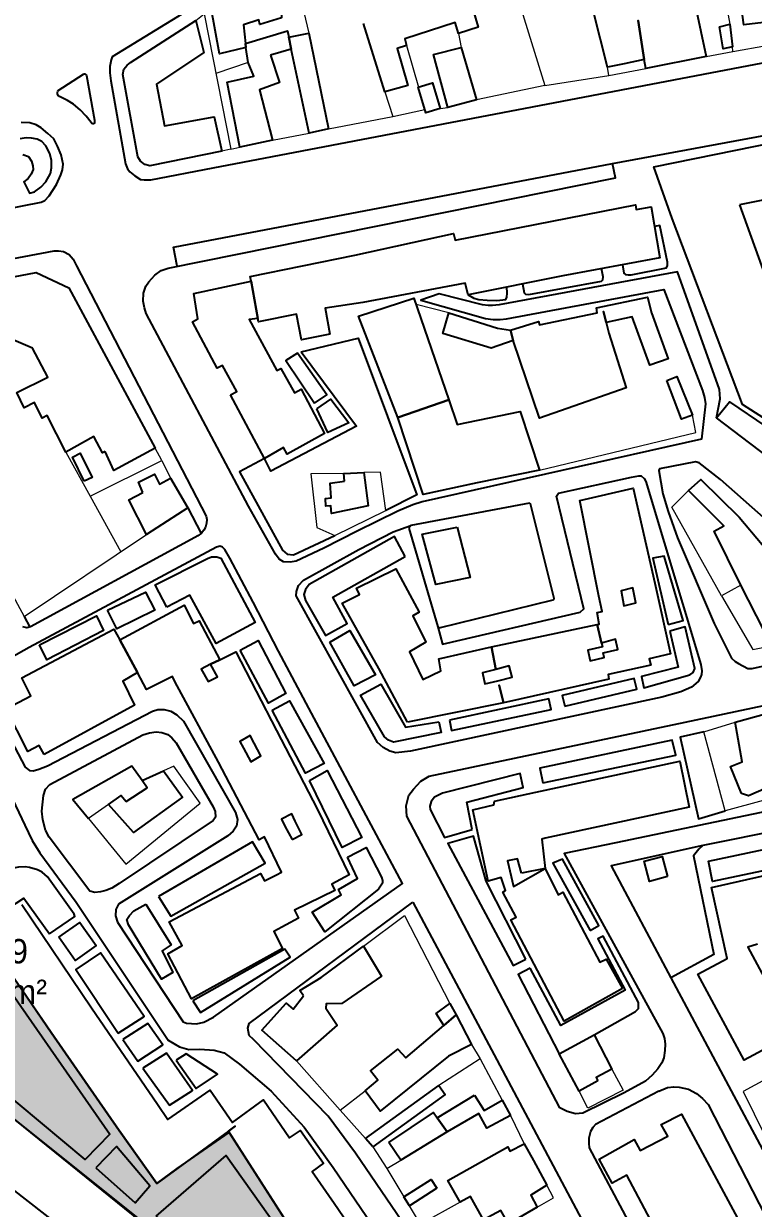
# Model space of a CAD drawing. Header units: metres. Extents: x -1319 to 2200, y -1209 to 1268.
# Drawn here: x -642.9 to -463.3, y -1022.6 to -731 of the extents above; entities that cross this region are included whole.
import ezdxf

# ---------------------------------------------------------------- set-up
doc = ezdxf.new("R2010")
doc.units = ezdxf.units.M
for name, color, linetype, lineweight, true_color in [('CLADIRI_CONTUR', 7, 'Continuous', 25, 0x4b5962), ('PARCELE_CONTUR', 7, 'Continuous', 13, 0xb58c63), ('PAVAJ', 7, 'Continuous', 25, 0xd1d6d2), ('STRAZI', 7, 'Continuous', 25, 0xc4cccb), ('VERDE_PLIN', 7, 'Continuous', 25, 0x286847)]:
    doc.layers.add(name, color=color, linetype=linetype, lineweight=lineweight, true_color=true_color)
doc.layers.add('VERDE_CONTUR_CALCUL', color=82, linetype='Continuous', true_color=0x286847)
doc.layers.add('VERDE_SUPRAFETE', color=7, linetype='Continuous', true_color=0x1e372a)

msp = doc.modelspace()

# ---------------------------------------------------------------- hatches: boundary and pattern name
at = {"layer": 'VERDE_PLIN'}
h = msp.add_hatch(color=256, dxfattribs=at)
h.dxf.hatch_style = 1
h.paths.add_polyline_path([(-729.43, -919.47), (-738.29, -906.7), (-754.93, -883.02), (-768.5, -863.09), (-772.2, -857.85), (-787.06, -868.26), (-783.98, -872.15), (-779.58, -868.9), (-773.22, -877.67), (-785.57, -888.39), (-558.56, -1070.05), (-549.98, -1064.99), (-550.45, -1064.3), (-550.92, -1064.61), (-559.8, -1052.11), (-576.76, -1028.31), (-592.36, -1003.94), (-605.18, -1012.85), (-610.18, -1016.5), (-619.44, -1003.46), (-636.17, -979.37), (-651.96, -956.35), (-669.48, -968.41), (-674.33, -961.39), (-678.71, -955.22), (-695.51, -931.2), (-711.5, -908.04), (-728.28, -920.05), (-728.94, -919.11), (-729.43, -919.47)])

# ---------------------------------------------------------------- linework, layer by layer
at = {"layer": 'CLADIRI_CONTUR'}
for points in [[(-449.42, -734.08), (-453.82, -734.98), (-457.26, -735.6), (-458.26, -728.31), (-461.02, -728.74), (-460.8, -730.64), (-465.66, -731.28), (-467.64, -716.85), (-468.57, -711.09), (-473.81, -711.91), (-476.8, -697.82), (-466.07, -695.87), (-462.52, -715.99), (-462.03, -720.16), (-455.77, -719.35), (-455.92, -718.16), (-451.75, -717.65), (-449.42, -734.08)], [(-596.86, -726.76), (-589.52, -723.8), (-581.3, -721.41), (-579.55, -726.22), (-579.48, -729.56), (-584.8, -731.14), (-585.05, -730.03), (-588.83, -731.21), (-588.36, -735.88), (-588.27, -736.84), (-594.74, -738.39), (-596.86, -726.76)], [(-617.45, -741.22), (-616.67, -740.54), (-600.53, -730.2), (-598.61, -738.08), (-610.27, -745.9), (-608.25, -756.14), (-596.02, -753.88), (-594.18, -762.32), (-611.92, -765.94), (-613.13, -765.68), (-614.21, -764.83), (-614.85, -763.75), (-618.56, -743.44), (-618.25, -742.19), (-617.45, -741.22)], [(-471.62, -731.71), (-469.13, -731.09), (-468.48, -736.66), (-470.78, -737.13), (-471.62, -731.71)], [(-582.19, -738.74), (-579.97, -745.44), (-584.89, -747.23), (-581.68, -759.66), (-589.75, -761.39), (-592.84, -745.38), (-586.27, -743.88), (-587.65, -740.53), (-588.27, -736.84), (-588.36, -735.88), (-577.98, -732.74), (-577.66, -734.26), (-577.1, -737.22), (-582.19, -738.74)], [(-572.74, -733.32), (-567.89, -756.87), (-572.67, -757.94), (-577.1, -737.22), (-577.66, -734.26), (-572.74, -733.32)], [(-538.55, -751.63), (-542.02, -738.59), (-535.24, -736.87), (-531.47, -749.71), (-538.55, -751.63)], [(-540.41, -751.89), (-543.91, -752.95), (-545.85, -746.58), (-542.34, -745.51), (-540.41, -751.89)], [(-567.56, -807.38), (-574.53, -808.83), (-575.78, -802.53), (-585.11, -804.37), (-585.28, -803.59), (-586.96, -794.36), (-587.18, -793.23), (-561.46, -787.99), (-537.1, -782.6), (-536.7, -784.29), (-512.82, -779.56), (-492.37, -775.58), (-492.14, -776.75), (-488.49, -776.09), (-486.34, -788.62), (-510.25, -793.03), (-533.56, -797.7), (-534.27, -794.83), (-559.44, -799.62), (-568.74, -801.02), (-567.56, -807.38)], [(-466.75, -775.55), (-450.92, -819.5), (-437.19, -834.33), (-423.93, -831.91), (-421.63, -831.49), (-422.48, -826.84), (-427.92, -807.18), (-438.11, -809.97), (-436.43, -815.57), (-442.68, -817.67), (-451.19, -789.54), (-455.62, -773.32), (-466.75, -775.55)], [(-622.9, -836.33), (-623.51, -836.63), (-625.63, -832.65), (-632.6, -836.43), (-637.15, -827.47), (-638.36, -828.07), (-640.25, -824.27), (-642.81, -825.58), (-644.63, -821.77), (-636.98, -817.97), (-640.75, -810.86), (-645.91, -808.63), (-650.96, -809.61), (-652.38, -802.1), (-656.52, -802.77), (-657.6, -795.63), (-639.88, -792.26), (-631.86, -796), (-610.6, -835.48), (-620.74, -840.98), (-622.9, -836.33)], [(-592.05, -822.35), (-590.43, -821.51), (-593.97, -815.11), (-595.32, -815.78), (-601.41, -804.36), (-600.03, -803.62), (-601.04, -797.42), (-586.96, -794.36), (-585.28, -803.59), (-587.47, -803.79), (-580.63, -816.39), (-579.63, -815.89), (-576.25, -821.88), (-574.63, -820.94), (-568.9, -831.89), (-578.08, -836.99), (-579.01, -835.29), (-583.66, -838.05), (-592.05, -822.35)], [(-538.27, -823.62), (-550.87, -827.97), (-560.5, -802.97), (-546.89, -798.52), (-538.27, -823.62)], [(-499.56, -804.54), (-500.22, -801.87), (-500.22, -801.87), (-499.56, -804.54), (-498.9, -807.2), (-494.66, -820.62), (-509.18, -825.73), (-516, -828.12), (-522.43, -808.97), (-523.14, -806.44), (-516.23, -804.3), (-516, -805.09), (-501.77, -802.19), (-501.95, -800.93), (-489.37, -798.34), (-488.41, -802.13), (-484.28, -813.46), (-488.83, -815.05), (-493.16, -803.12), (-499.56, -804.54)], [(-526.27, -805.97), (-523.14, -806.44), (-522.43, -808.97), (-527.86, -810.85), (-539.72, -807.28), (-538.27, -802.19), (-526.27, -805.97)], [(-484.58, -818.8), (-482.14, -817.86), (-478.33, -827.33), (-481, -828.34), (-484.58, -818.8)], [(-531.33, -844.04), (-544.63, -846.87), (-550.87, -827.97), (-538.27, -823.62), (-536.21, -829.67), (-520.72, -826.42), (-515.97, -840.87), (-531.33, -844.04)], [(-628.02, -843.64), (-630.95, -837.67), (-629.03, -836.73), (-626.1, -842.69), (-628.02, -843.64)], [(-613.58, -846.43), (-614.71, -843.87), (-610.7, -841.9), (-609.54, -844.36), (-606.83, -842.86), (-602.55, -850.21), (-612.69, -856.78), (-617.07, -848.24), (-613.58, -846.43)], [(-563.97, -843.59), (-564.15, -841.68), (-559.2, -841.45), (-558.14, -849.66), (-567.14, -851.55), (-567.29, -849.67), (-568.55, -849.78), (-568.66, -847.87), (-567.24, -847.73), (-567.49, -844.09), (-563.97, -843.59)], [(-548.47, -902.96), (-555.55, -889.77), (-564.54, -873.67), (-560.28, -871.48), (-561.04, -869.93), (-551.3, -865.18), (-545.57, -875.86), (-547.12, -876.8), (-543.92, -883.27), (-547.93, -885.59), (-544.65, -892.41), (-540.27, -890.29), (-540.74, -887.36), (-527.74, -884.43), (-501.73, -878.91), (-501.3, -878.79), (-501.79, -875.91), (-500.55, -875.7), (-501.36, -871.9), (-501.36, -871.9), (-506.05, -848.33), (-492.91, -845.3), (-487.61, -868.73), (-483.74, -886.15), (-488.96, -887.33), (-488.59, -888.94), (-499.1, -891.22), (-498.86, -892.36), (-524.84, -898.18), (-525.93, -893.84), (-524.84, -898.18), (-548.47, -902.96)], [(-479.32, -845.89), (-476.29, -843.16), (-466.83, -852.46), (-461.18, -859.18), (-457.98, -864.77), (-451.51, -875.49), (-460.68, -880.47), (-466.4, -869.19), (-472.99, -855.93), (-470.56, -854.62), (-479.32, -845.89)], [(-536.22, -854.91), (-533.03, -867.29), (-541.49, -869.01), (-544.86, -856.63), (-536.22, -854.91)], [(-495.83, -870.62), (-495.83, -870.62), (-495.19, -874.29), (-492.26, -873.58), (-492.97, -869.88), (-495.83, -870.62)], [(-570.62, -924.46), (-562.78, -940.51), (-567.11, -942.82), (-566.37, -944.36), (-576.28, -949.24), (-575.25, -951.24), (-581.38, -954.45), (-579.23, -958.66), (-601.66, -971.05), (-607.47, -959.98), (-603.94, -957.97), (-607.15, -952.07), (-584.68, -940.19), (-583.67, -942.01), (-580.74, -940.5), (-579.49, -939.86), (-583.66, -931.2), (-584.95, -931.89), (-594.99, -912.81), (-605.71, -892.94), (-606.34, -891.67), (-612.67, -894.87), (-614.9, -890.73), (-619.23, -882.64), (-603.41, -874.12), (-601.12, -878.67), (-599.7, -877.99), (-594.68, -887.59), (-590.68, -885.61), (-580.71, -905.02), (-570.62, -924.46)], [(-637.87, -910.91), (-639.14, -908.67), (-641.95, -910.13), (-647.21, -899.65), (-641.19, -896.47), (-643.43, -892.07), (-620.73, -880.08), (-619.23, -882.64), (-614.9, -890.73), (-618.5, -892.85), (-615.64, -898.74), (-637.87, -910.91)], [(-500.68, -883.49), (-500.43, -884.43), (-504.03, -885.21), (-503.48, -887.82), (-500.04, -886.99), (-500.28, -885.88), (-496.71, -885.04), (-497.22, -882.53), (-500.68, -883.49), (-501.73, -878.91), (-500.68, -883.49)], [(-526.69, -889.96), (-530.03, -890.76), (-529.42, -893.54), (-526.2, -892.75), (-526.2, -892.75), (-522.69, -891.85), (-523.39, -889.08), (-526.69, -889.96), (-527.74, -884.43), (-526.69, -889.96)], [(-596.92, -888.66), (-599.28, -889.88), (-597.49, -892.97), (-595.2, -891.76), (-596.92, -888.66), (-594.68, -887.59), (-596.92, -888.66)], [(-466.27, -920.53), (-468.93, -913.83), (-466.07, -912.68), (-467.83, -902.91), (-459.77, -900.76), (-454.85, -911.81), (-456.7, -912.82), (-455.12, -916.05), (-460.14, -919.22), (-464.52, -921.11), (-466.27, -920.53)], [(-586.2, -908.09), (-587.16, -906.25), (-589.72, -907.67), (-588.84, -909.37), (-587.04, -912.7), (-584.53, -911.27), (-586.2, -908.09)], [(-495.55, -968.54), (-509.87, -976.55), (-522.98, -951.62), (-521.7, -950.98), (-524.95, -944.83), (-524.31, -944.42), (-525.42, -941.18), (-528.59, -942.06), (-532.39, -924.57), (-527.17, -923.32), (-527.07, -922.41), (-516.86, -920.16), (-481.46, -912.55), (-479.14, -923.87), (-514.54, -931.54), (-515.41, -931.78), (-514.57, -938.99), (-511.35, -945.42), (-510.19, -944.78), (-501.08, -962.03), (-499.56, -961.29), (-495.55, -968.54)], [(-617.7, -922.44), (-612.57, -919.1), (-613.78, -917.32), (-608.51, -914.89), (-603.87, -921.41), (-615.93, -930.13), (-622.08, -923.21), (-618.92, -920.99), (-617.7, -922.44)], [(-576.85, -931.87), (-574.49, -930.64), (-576.08, -927.29), (-576.93, -925.54), (-579.5, -926.83), (-578.64, -928.52), (-576.85, -931.87)], [(-484.46, -940.96), (-488.88, -942.14), (-490.21, -937.18), (-485.79, -936), (-484.46, -940.96)], [(-520.42, -940.13), (-521.38, -936.56), (-523.84, -937.12), (-522.39, -943.44), (-522.39, -943.44), (-514.57, -938.99), (-520.42, -940.13)], [(-574.08, -970.34), (-574.92, -969.03), (-569.73, -965.83), (-559.3, -958.13), (-554.87, -965.46), (-564.61, -972.2), (-568.5, -972.3), (-568.52, -973.37), (-565.79, -977.52), (-575.76, -986.34), (-584.35, -978.76), (-578.35, -972.16), (-576.57, -973.64), (-574.08, -970.34)], [(-536.51, -975.01), (-539.53, -977.63), (-541.42, -974.64), (-538.01, -972.19), (-536.51, -975.01)], [(-532.68, -982.31), (-538.33, -985.21), (-555.15, -998.72), (-558.91, -993.75), (-555.75, -991.12), (-557.54, -988.82), (-550.85, -983.46), (-548.88, -985.6), (-539.53, -977.63), (-536.51, -975.01), (-532.68, -982.31)], [(-501.62, -991.29), (-506.23, -993.77), (-511.11, -984.61), (-502.49, -979.89), (-498.18, -988.38), (-502.05, -990.47), (-501.62, -991.29)], [(-556.96, -1007.5), (-558.76, -1005.46), (-540.74, -992.42), (-539.2, -994.59), (-556.96, -1007.5)], [(-531.99, -994.81), (-529.62, -998.54), (-525.19, -996), (-523.1, -999.77), (-528.93, -1002.93), (-530.93, -999.26), (-538.73, -1003.79), (-541.12, -1000.34), (-531.99, -994.81)], [(-553.02, -1006.45), (-542.03, -999.06), (-541.12, -1000.34), (-538.73, -1003.79), (-550.07, -1010.8), (-553.02, -1006.45)], [(-517.44, -1010.88), (-514.13, -1016.93), (-518.11, -1019.41), (-516.53, -1022.36), (-523.6, -1026.48), (-525.48, -1023.21), (-529.74, -1025.47), (-532.94, -1019.74), (-535.46, -1021.16), (-538.53, -1015.8), (-523.77, -1007.48), (-523.23, -1008.59), (-519.76, -1006.74), (-517.44, -1010.88)], [(-541.26, -1017.72), (-548, -1022.03), (-549.4, -1019.85), (-542.66, -1015.53), (-541.26, -1017.72)]]:
    msp.add_lwpolyline(points, close=True, dxfattribs=at)
for points in [[(-533.25, -724.27), (-531.08, -731.85), (-535.91, -733.38), (-536.76, -730.69), (-549.14, -734.73), (-548.69, -736.35), (-550.98, -737.06), (-548.35, -746.19), (-554.04, -747.77), (-559.26, -730.89)], [(-477.59, -726.71), (-474.93, -739.05), (-489.81, -742), (-490.17, -739.81), (-491.64, -730.17), (-490.17, -739.81), (-495.1, -740.86), (-499.22, -741.65), (-502.73, -727.7)], [(-438.87, -842.15), (-466.01, -824.76), (-483.33, -778.9), (-487.84, -766.18), (-452.69, -759.06)], [(-453.23, -979.48), (-465.62, -986.15), (-477, -964.98), (-469.76, -961.1), (-473.61, -943.65), (-446.79, -937.58)], [(-643.41, -947.8), (-626.21, -973.28), (-626.21, -973.28), (-610.01, -996.96), (-610.01, -996.96), (-607.45, -1000.77), (-597.06, -993.54), (-591.5, -1001.51), (-583.87, -995.97), (-577.5, -1005.27), (-574.77, -1003.45), (-569.11, -1011.53), (-571.94, -1013.57), (-566.5, -1021.39), (-566.5, -1021.39), (-566.5, -1021.39), (-550.13, -1045.44)], [(-576.76, -1028.31), (-592.56, -1003.63), (-590.87, -1002.39), (-592.56, -1003.63), (-610.18, -1016.5), (-619.44, -1003.46), (-636.17, -979.37), (-652.47, -955.6)], [(-462.32, -957.6), (-464.67, -958.35), (-460.06, -966.91)], [(-450.36, -1097.4), (-466.46, -1066.96), (-466.46, -1066.96), (-482.92, -1036.32), (-494.48, -1014.49), (-498.08, -1016.45), (-501.28, -1010.58), (-492.66, -1005.7), (-491.17, -1008.43), (-484.34, -1004.86), (-485.99, -1001.99), (-480.97, -999.43), (-466.08, -1027.23), (-449.75, -1057.75)]]:
    msp.add_lwpolyline(points, dxfattribs=at)
at = {"layer": 'PARCELE_CONTUR'}
for points in [[(-581.3, -721.41), (-576, -719.83), (-573.97, -728.17), (-572.74, -733.32)], [(-523, -719.11), (-514.65, -746.22), (-531.47, -749.71)], [(-600.53, -730.2), (-598.54, -728.55), (-591.93, -761.9), (-594.18, -762.32)], [(-469.79, -727.58), (-469.13, -731.09)], [(-468.38, -737.81), (-460.1, -736.32), (-460.8, -730.64)], [(-535.91, -733.38), (-535.24, -736.87)], [(-548.69, -736.35), (-545.77, -746.56)], [(-474.93, -739.05), (-468.38, -737.81), (-468.48, -736.66)], [(-587.65, -740.53), (-595.63, -743.23)], [(-514.65, -746.22), (-498.91, -743.7), (-499.22, -741.65)], [(-498.91, -743.7), (-489.81, -742)], [(-554.04, -747.77), (-552.1, -753.86), (-544.16, -752.13)], [(-540.41, -751.89), (-538.55, -751.63)], [(-567.89, -756.87), (-552.1, -753.86)], [(-581.68, -759.66), (-572.67, -757.94)], [(-591.93, -761.9), (-589.75, -761.39)], [(-538.27, -802.19), (-546.33, -800.14)], [(-670.28, -809.81), (-650.65, -862.64), (-642.81, -876.93), (-612.69, -856.78)], [(-515.97, -840.87), (-477.49, -831.63), (-478.33, -827.33)], [(-632.6, -836.43), (-626.59, -847.26), (-608.97, -838.51), (-610.6, -835.48)], [(-608.97, -838.51), (-606.83, -842.86)], [(-564.15, -841.68), (-572.23, -841.78), (-570.77, -855.01), (-566.37, -857.02), (-553.77, -850.87), (-555.13, -841.42), (-559.2, -841.45)], [(-626.59, -847.26), (-619.05, -861.03)], [(-471.13, -871.85), (-483.43, -850.02), (-479.32, -845.89)], [(-466.4, -869.19), (-471.13, -871.85), (-463.44, -885.03), (-447.83, -881.96), (-451.51, -875.49)], [(-452.42, -919.94), (-470.29, -924.79), (-475.54, -905.33), (-467.83, -902.91)], [(-622.08, -923.21), (-627.02, -926.66), (-617.79, -937.94), (-599.47, -922.85), (-605.99, -913.77), (-608.51, -914.89)], [(-559.3, -958.13), (-549.22, -950.58), (-538.01, -972.19)], [(-532.68, -982.31), (-530.54, -985.85), (-540.74, -992.42)], [(-575.76, -986.34), (-565.04, -998.45)], [(-530.54, -985.85), (-525.19, -996)], [(-498.18, -988.38), (-495.38, -993.58), (-504.07, -998.01), (-506.23, -993.77)], [(-458.12, -989.7), (-465.8, -993.91), (-455.07, -1015.71), (-446.38, -1011.71)], [(-558.76, -1005.46), (-565.04, -998.45), (-558.91, -993.75)], [(-523.1, -999.77), (-519.76, -1006.74)], [(-556.96, -1007.5), (-553.52, -1012.88), (-550.07, -1010.8)], [(-553.52, -1012.88), (-549.4, -1019.85)], [(-516.53, -1022.36), (-512.51, -1020.09), (-514.13, -1016.93)], [(-535.46, -1021.16), (-545.23, -1026.58), (-548, -1022.03)]]:
    msp.add_lwpolyline(points, dxfattribs=at)
at = {"layer": 'PAVAJ'}
for points in [[(-643.13, -763.21), (-641.78, -763.68), (-641.01, -764.78), (-640.68, -765.95), (-640.61, -766.87), (-641.08, -768.04), (-641.85, -769.07), (-642.88, -769.87), (-641.49, -772.73), (-640.24, -772.36), (-638.7, -771.23), (-637.46, -769.87), (-636.32, -767.86), (-636.1, -766.43), (-636.1, -764.64), (-636.5, -762.95), (-637.46, -761.08), (-638.45, -759.98), (-639.62, -759.4), (-641.01, -759.14), (-642.33, -759.1), (-643.83, -759.29)], [(-605.13, -790.68), (-606.07, -785.99), (-497.98, -765.43)], [(-495.57, -790.32), (-495.19, -792.36), (-494.83, -792.69), (-494.17, -792.84), (-493.4, -792.77), (-484.68, -791.12), (-484.46, -790.5), (-484.42, -789.69), (-486.36, -780.68), (-487.66, -780.91)], [(-520.12, -795.01), (-519.7, -797.24), (-519.37, -797.56), (-518.6, -797.64), (-500.72, -794.34), (-500.36, -794.05), (-500.32, -793.28), (-500.67, -791.26)], [(-533.56, -797.7), (-532.13, -798.52), (-530.92, -798.85), (-528.87, -799.07), (-526.49, -799.1), (-524.22, -798.85), (-524.02, -798.33), (-523.89, -797.34), (-523.98, -795.78)], [(-574.61, -811.73), (-560.61, -808.4), (-546.17, -846.94), (-553.77, -850.87)], [(-574.61, -811.73), (-561.02, -830.06), (-582.12, -841.13), (-583.66, -838.05), (-589.81, -841.34), (-579.26, -860.61), (-578.09, -861.56), (-576.55, -861.71), (-566.37, -857.02)], [(-571.35, -824.4), (-568.31, -822.32), (-575.56, -812.06), (-578.42, -813.86), (-571.35, -824.4)], [(-570.8, -825.76), (-567.36, -823.45), (-562.93, -829.28), (-568.09, -831.66), (-570.8, -825.76)], [(-472.37, -828.04), (-469.22, -824.08), (-451.27, -836.24), (-454.39, -840.9), (-455.67, -840.71)], [(-602.55, -850.21), (-599.22, -856.47)], [(-549.01, -862.17), (-551.69, -857.26), (-572.64, -869.02), (-573.59, -870.27), (-573.96, -871.51), (-573.59, -872.98), (-568.61, -881.62), (-563.33, -878.69), (-566.85, -872.14), (-549.01, -862.17)], [(-607.66, -874.61), (-610.54, -869.14), (-597.72, -862.62), (-596.69, -862.25), (-595.37, -862.25), (-594.42, -862.54), (-585.99, -878.37), (-595.55, -883.6), (-602.07, -871.66), (-607.66, -874.61)], [(-484.26, -878.86), (-480.56, -877.94), (-485.25, -862.08), (-488.04, -862.59), (-484.26, -878.86)], [(-622.27, -875.4), (-612.99, -870.91), (-610.63, -875.4), (-620.02, -879.98), (-622.27, -875.4)], [(-642.81, -876.93), (-641.39, -879.54)], [(-639.03, -883.9), (-625.02, -876.79), (-623.28, -880.4), (-637.27, -887.6), (-639.03, -883.9)], [(-567.6, -883.28), (-562.68, -880.38), (-556.34, -891.26), (-561.55, -894.04), (-567.6, -883.28)], [(-483.9, -880.52), (-481.81, -889.39), (-490.89, -891.7), (-490.27, -894.52), (-478.95, -891.33), (-478.11, -890.74), (-477.71, -889.72), (-480.11, -879.48), (-483.9, -880.52)], [(-589.63, -885.21), (-585.24, -882.84), (-578.39, -895.9), (-582.71, -898.25), (-589.63, -885.21)], [(-509.72, -899), (-491.99, -894.81), (-492.63, -892.17), (-510.38, -896.42), (-509.72, -899)], [(-540.71, -902.85), (-540.19, -905.49), (-551.88, -907.87), (-553.12, -907.35), (-554.15, -906.55), (-560.01, -896.29), (-555.03, -893.58), (-548.95, -904.2), (-540.71, -902.85)], [(-581.76, -900.01), (-577.51, -897.7), (-569.01, -913.12), (-573.55, -915.54), (-581.76, -900.01)], [(-538.11, -902.48), (-537.63, -904.97), (-513.13, -899.81), (-513.69, -897.21), (-538.11, -902.48)], [(-475.54, -905.33), (-481.35, -906.67), (-476.84, -926.78), (-470.29, -924.79)], [(-515.15, -917.9), (-482.41, -911.09), (-483.29, -907.35), (-515.92, -914.29), (-515.15, -917.9)], [(-613.78, -917.32), (-616.32, -913.8), (-630.83, -922.01), (-627.02, -926.66)], [(-572.57, -917.29), (-568.21, -914.88), (-559.67, -931.36), (-564.58, -933.78), (-572.57, -917.29)], [(-532.5, -929.4), (-533.82, -922.62), (-519.95, -919), (-520.7, -915.61), (-539.86, -920.41), (-541.77, -921.4), (-542.61, -922.46), (-542.99, -923.63), (-542.88, -924.44), (-539.33, -931.32), (-532.5, -929.4)], [(-609.72, -945.85), (-606.72, -950.68), (-583.5, -937.64), (-586.58, -932.37), (-609.72, -945.85)], [(-519.31, -961.27), (-529.07, -942.13), (-532.21, -931.05), (-538.49, -932.82), (-522.44, -962.82), (-519.31, -961.27)], [(-475.78, -933.3), (-498.31, -938.32), (-483.62, -965.9)], [(-563.22, -936.16), (-558.61, -933.78), (-554.84, -941.07), (-554.62, -941.91), (-554.62, -942.57), (-555.57, -944.07), (-568.83, -954.54), (-571.89, -949.69), (-564.76, -945.46), (-565.44, -944.14), (-560.77, -941.43), (-563.22, -936.16)], [(-457.67, -933.65), (-456.62, -938.65), (-473.34, -942.15), (-474.39, -937.15), (-457.67, -933.65)], [(-636.61, -955.05), (-630.36, -950.77), (-630.47, -950.22), (-637.06, -940.99), (-638.38, -939.89), (-639.55, -939.31), (-641.5, -938.72), (-642.59, -938.54), (-644.21, -938.61), (-646.59, -939.12), (-647.43, -939.64), (-648.53, -940.81), (-649, -941.87), (-649.48, -943.08), (-649.52, -944.14), (-649.33, -945.09), (-649, -945.97), (-648.47, -946.73), (-646.88, -948.88), (-642.92, -946.31), (-636.61, -955.05)], [(-503.53, -954.22), (-501.36, -953.01), (-510.3, -936.67), (-512.68, -937.66), (-503.53, -954.22)], [(-612.87, -947.75), (-606.65, -957.79), (-608.85, -959.25), (-606.21, -964.6), (-608.99, -966.21), (-617.12, -952.88), (-617.56, -951.56), (-616.9, -950.53), (-615.81, -949.36), (-612.87, -947.75)], [(-634.25, -955.85), (-629.08, -952.27), (-625.09, -957.92), (-630.28, -961.59), (-634.25, -955.85)], [(-502.49, -979.89), (-492.37, -974.2), (-491.62, -973.45), (-491.57, -971.93), (-500.3, -955.61), (-501.57, -956.3), (-494.84, -968.9), (-510.7, -977.62), (-518.25, -963.48)], [(-671.83, -973.88), (-653.08, -959.38), (-621.73, -1004.36), (-627.81, -1010.59), (-671.83, -973.88)], [(-601.26, -971.56), (-599.43, -974.45), (-577.38, -960.83), (-578.66, -958.81), (-601.26, -971.56)], [(-619.67, -979.48), (-613.29, -975.42), (-624, -959.76), (-630.13, -963.87), (-619.67, -979.48)], [(-518.25, -963.48), (-521.24, -965.06), (-511.11, -984.61)], [(-618.5, -981.09), (-614.82, -986.44), (-608.72, -982.37), (-612.37, -977.17), (-618.5, -981.09)], [(-613.59, -988.14), (-607.07, -997.28), (-601.4, -993.62), (-607.81, -984.41), (-613.59, -988.14)], [(-605.43, -986.2), (-600.44, -993.18), (-595.21, -989.59), (-602.9, -984.57), (-605.43, -986.2)], [(-625.17, -1012.71), (-615.53, -1021.32), (-611.87, -1017.14), (-620.08, -1007.4), (-625.17, -1012.71)], [(-610.33, -1024.54), (-593.08, -1009.63), (-557.11, -1060.33), (-560.92, -1064.28), (-610.33, -1024.54)]]:
    msp.add_lwpolyline(points, dxfattribs=at)
at = {"layer": 'STRAZI'}
for points in [[(-596.29, -766.47), (-460.98, -740.62), (-327.64, -714.53)], [(-593.4, -722.04), (-621.13, -739.14), (-621.42, -739.84), (-621.75, -741.52), (-621.75, -743.04), (-621.46, -745.01), (-617.85, -765.49), (-617.36, -766.67), (-616.78, -767.41), (-615.59, -768.4), (-614.2, -769.3), (-613.26, -769.38), (-611.61, -769.38), (-596.29, -766.47)], [(-627.48, -743.75), (-625.53, -754.73), (-625.48, -755.31), (-625.56, -755.52), (-625.71, -755.59), (-625.92, -755.59), (-626.12, -755.53), (-626.3, -755.32), (-627.58, -753.75), (-629.02, -752.19), (-630.69, -750.8), (-632.17, -749.85), (-634.08, -748.92), (-634.41, -748.63), (-634.64, -748.26), (-634.65, -747.94), (-634.54, -747.62), (-634.41, -747.46), (-628.2, -743.41), (-628.02, -743.32), (-627.89, -743.33), (-627.75, -743.39), (-627.62, -743.48), (-627.54, -743.58), (-627.48, -743.75)], [(-587.58, -849.73), (-612.77, -802.3), (-613.22, -800.94), (-613.55, -799.26), (-613.43, -797.29), (-612.86, -795.61), (-612.16, -794.54), (-610.64, -792.9), (-609.12, -791.75), (-607.4, -791.14), (-497.24, -768.94), (-497.98, -765.43), (-414.07, -749.86), (-412.64, -750.07), (-411.53, -750.36), (-410.63, -750.97), (-409.97, -751.75), (-409.27, -753.1), (-408.62, -754.83), (-408.25, -756.18), (-391.38, -832.54)], [(-666.28, -780.35), (-638.67, -774.89), (-637.75, -774.49), (-636.65, -773.32), (-634.86, -770.57), (-633.79, -768.19), (-633.39, -766.98), (-633.21, -765.59), (-633.68, -763.24), (-634.6, -761.12), (-635.55, -759.36), (-636.98, -757.97), (-638.63, -756.58), (-639.87, -755.84), (-641.45, -755.41), (-643.57, -755.26)], [(-683.79, -796.02), (-635.46, -786.91), (-634.35, -786.87), (-633.12, -787.04), (-631.77, -787.81), (-630.74, -788.92), (-629.96, -790.56), (-598, -852.23), (-597.88, -853.07), (-597.9, -853.97), (-598.17, -854.92), (-598.56, -855.66), (-599.17, -856.43), (-600.05, -857.09), (-600.79, -857.5), (-641.29, -879.51), (-642.19, -879.72), (-643.13, -879.47)], [(-472.37, -828.04), (-471.51, -823.3), (-471.66, -821.03), (-482.02, -792.05), (-525.91, -800.18), (-527.52, -800.37), (-528.62, -800.37), (-529.97, -800.22), (-540.67, -797.47), (-545.21, -799.05), (-529.24, -803.59), (-527.37, -803.81), (-525.65, -803.77), (-524.07, -803.66), (-485.36, -796.45), (-475.83, -821.32), (-475.32, -823), (-475.14, -824.58), (-476.09, -833.26), (-544.81, -848.72), (-547.15, -849.45), (-550.81, -850.99), (-560.85, -855.9), (-569.05, -860.07), (-575.87, -863.29), (-577.33, -863.59), (-579.02, -863.44), (-580.04, -862.78), (-580.99, -861.61), (-587.58, -849.73)], [(-391.38, -832.54), (-390, -838.63), (-389.92, -839.65), (-390.29, -840.2), (-391.02, -840.71), (-440.07, -851.08), (-444.9, -851.66), (-448.71, -851.66), (-452.45, -851.15), (-455.96, -850.16), (-457.28, -849.14), (-460.51, -846.32), (-455.67, -840.71), (-472.37, -828.04)], [(-472.98, -878.62), (-468.71, -887.19), (-467.76, -888), (-466.95, -888.51), (-464.69, -889.72), (-463.58, -889.72), (-446.87, -885.98), (-445.89, -884.9), (-445.56, -883.57), (-445.49, -881.74), (-447.1, -873.17), (-449.04, -867.49), (-451.9, -861.56), (-454.42, -858.22), (-471.42, -843.2), (-476.62, -839.1), (-477.57, -838.81), (-486.44, -840.58), (-486.6, -841.02), (-485.58, -846.76), (-484.3, -851.08), (-481.99, -857.53), (-472.98, -878.62)], [(-540.98, -879.48), (-539.84, -883.75), (-505.99, -875.87), (-505.04, -875.07), (-511.78, -847.3), (-511.27, -846.57), (-493.32, -842.61), (-491.52, -842.28), (-490.9, -842.32), (-490.17, -842.94), (-489.77, -843.71), (-476.25, -888.76), (-475.99, -890.3), (-476.1, -891.17), (-476.34, -891.86), (-476.91, -892.9), (-478.56, -894.33), (-481.2, -895.5), (-485.81, -896.79), (-547.71, -910.05), (-551.3, -910.49), (-552.84, -910.05), (-554.45, -909.17), (-555.84, -907.99), (-575.84, -871.81), (-575.77, -870.78), (-575.26, -869.32), (-574.09, -868), (-560.46, -860.45), (-551.96, -856.06), (-547.66, -854.55)], [(-548.1, -855.18), (-540.98, -879.48), (-540.64, -879.68), (-512.57, -872.79), (-512.34, -872.52), (-518.14, -849.19), (-518.42, -849), (-547.66, -854.55), (-548.1, -855.18)], [(-580.21, -885.45), (-586.43, -873.44), (-592.22, -862.56), (-593.43, -860.46), (-594.02, -859.85), (-594.61, -859.63), (-595.48, -859.89), (-641.61, -884.58), (-646.08, -887.14)], [(-433.47, -919.34), (-497.21, -932.68), (-509.88, -935.31), (-485.6, -979.6), (-485.23, -980.84), (-485.05, -982.2), (-485.12, -983.81), (-485.38, -985.57), (-485.85, -986.85), (-486.84, -988.32), (-488.2, -989.89), (-489.84, -991.32), (-495.12, -994.21), (-505.27, -999.23), (-507.1, -999.41), (-509.15, -998.83), (-510.98, -997.88), (-548.63, -926.08), (-548.78, -923.52), (-548.12, -920.96), (-547.02, -919.42), (-545.19, -917.44), (-543.14, -916.27), (-480.14, -902.94), (-376.33, -880.96)], [(-652.02, -896.22), (-642.57, -914.02), (-641.5, -914.87), (-640.59, -914.94), (-639.23, -914.54), (-637.11, -913.66), (-611.25, -900.22), (-609.93, -899.85), (-608.39, -899.85), (-606.71, -900.22), (-605.24, -901.17), (-603.56, -902.71), (-590.81, -925.2), (-590.3, -926.95), (-590.59, -928.57), (-591.4, -929.81), (-592.72, -930.91), (-619.6, -947.76), (-620.22, -949.08), (-620.37, -950.62), (-619.86, -952.15), (-603.67, -976.7), (-602.86, -977.03), (-600.37, -977.21), (-598.61, -976.84), (-596.2, -975.6), (-549.68, -942.63), (-572.75, -899.48), (-580.21, -885.45)], [(-636.47, -918.29), (-613.58, -906.06), (-611.96, -905.55), (-610.32, -905.36), (-608.92, -905.51), (-607.49, -905.98), (-606.47, -906.83), (-605.41, -908.04), (-596.32, -923.82), (-595.77, -924.92), (-595.74, -926.31), (-596.29, -927.16), (-611.96, -937.7), (-619.4, -942.65), (-621.27, -943.79), (-622.73, -944.37), (-624.01, -944.74), (-625.41, -944.92), (-626.65, -944.59), (-636.65, -931.29), (-637.57, -929.57), (-638.26, -926.97), (-638.45, -924.88), (-638.04, -920.97), (-637.6, -919.46), (-636.47, -918.29)], [(-786.22, -908.31), (-761.48, -927.71), (-731.45, -951.2), (-680.53, -990.95), (-650.09, -1014.6), (-617.24, -1040.2), (-557.97, -1086.24), (-535.94, -1103.5), (-524.42, -1112.55), (-517.47, -1118.09), (-514, -1121.21), (-510.13, -1125.03), (-505.52, -1130.14), (-509.93, -1133.76), (-513.02, -1129.98), (-517, -1125.91), (-521.32, -1121.99), (-528.47, -1116.25), (-533.58, -1112.52)], [(-650.25, -912.39), (-642.65, -928.31), (-640.82, -932.12), (-638.93, -935.14), (-629.99, -947.3), (-607.36, -981.22), (-604.57, -982.9), (-602.3, -983.56), (-599.59, -983.42), (-596.08, -983.69), (-593.62, -984.39), (-589.81, -987.17), (-582.05, -993.76), (-573.92, -1002.7), (-566.74, -1012.59), (-546.19, -1042.85)], [(-425.23, -957.99), (-386.55, -949.07), (-383.92, -948.23), (-382.18, -947.48), (-381.06, -946.56), (-380.84, -945.24), (-387.58, -919.31), (-388.75, -917.92), (-389.92, -917.18), (-392.89, -917.04), (-395.71, -917.26), (-475.78, -933.3), (-476.73, -934.25), (-478.05, -935.86), (-473.07, -960.19), (-483.62, -965.9), (-456.59, -1016.59), (-455.49, -1016.89), (-453, -1016.37), (-439.37, -1010.95)], [(-546.19, -1042.85), (-540.91, -1038.96), (-561.28, -1009.08), (-568.02, -999.99), (-586.33, -981.09), (-587.4, -980.07), (-587.72, -978.31), (-587.43, -977.14), (-547.14, -947.23)], [(-547.14, -947.23), (-527.14, -984.83), (-463.99, -1103.65), (-463.68, -1104.86), (-463.61, -1105.77), (-463.7, -1108.67), (-464.07, -1110.76), (-464.65, -1112.18), (-465.42, -1112.92), (-468.49, -1114.84)], [(-666.18, -983.86), (-610.4, -1028.95)], [(-486.55, -993.76), (-502.14, -1002), (-502.8, -1002.74), (-503.37, -1003.73), (-503.78, -1005.41), (-503.78, -1006.64), (-503.7, -1007.75), (-494.14, -1025.84), (-447.41, -1114.01)], [(-486.55, -993.76), (-484.45, -992.92), (-482.91, -992.7), (-481.59, -992.78), (-479.32, -993.29), (-477.35, -994.39), (-475.81, -995.63), (-474.41, -997.1), (-450.97, -1042.81), (-423.31, -1098.78)]]:
    msp.add_lwpolyline(points, dxfattribs=at)
at = {"layer": 'VERDE_CONTUR_CALCUL'}
for points in [[(-558.56, -1070.05), (-785.57, -888.39)], [(-651.96, -956.35), (-636.17, -979.37), (-619.44, -1003.46), (-610.18, -1016.5), (-605.18, -1012.85), (-592.36, -1003.94), (-576.76, -1028.31)]]:
    msp.add_lwpolyline(points, dxfattribs=at)

# ---------------------------------------------------------------- texts
at = {"layer": 'VERDE_SUPRAFETE', "insert": (-655.24, -964.9), "char_height": 6, "width": 65, "attachment_point": 5}
msp.add_mtext('SV-119\\P5977,0 m²', dxfattribs=at)

doc.saveas('drawing.dxf')
